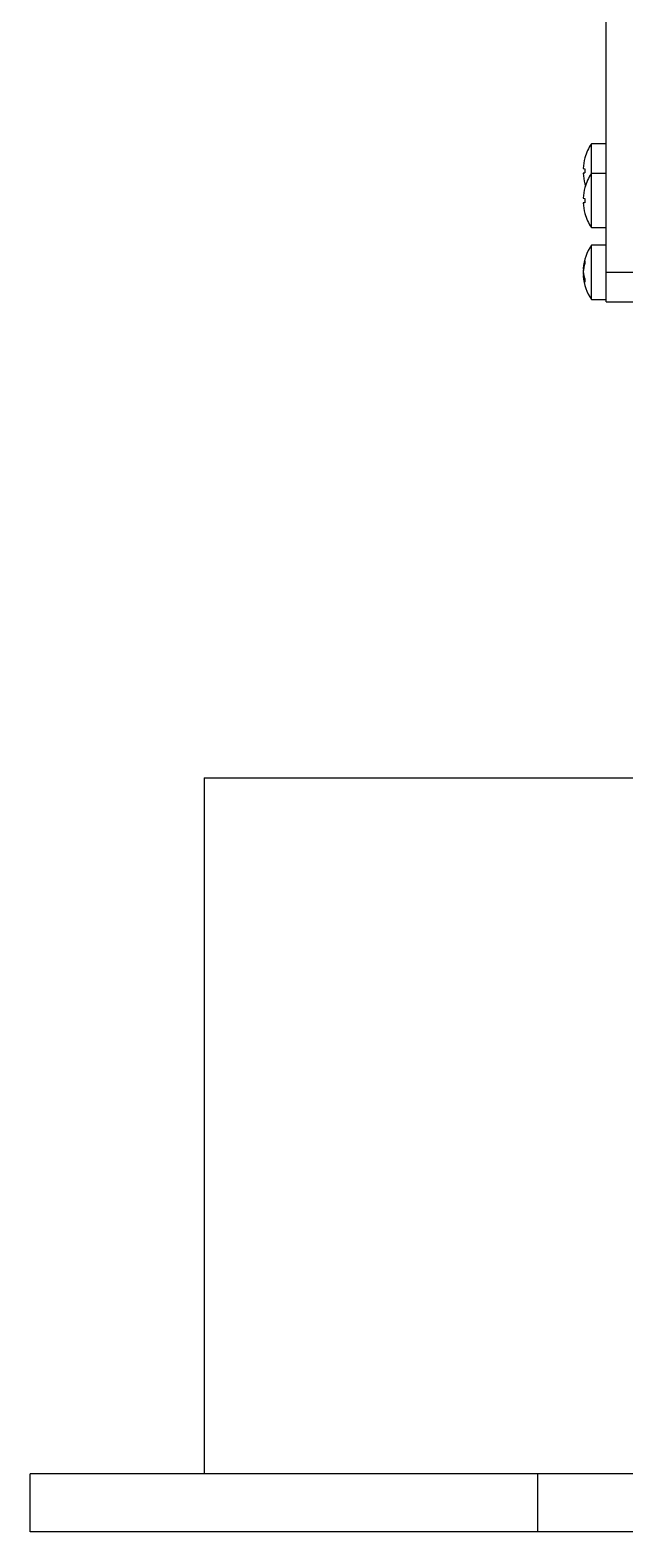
# Model space of a CAD drawing. Header units: millimetres. Extents: x 1258 to 2922, y -135 to 1239.
# Drawn here: x 1912.1 to 1942.9, y 694.9 to 772.6 of the extents above; entities that cross this region are included whole.
import ezdxf

# ---------------------------------------------------------------- set-up
doc = ezdxf.new("R2010")
doc.units = ezdxf.units.MM
doc.header["$LTSCALE"] = 6

msp = doc.modelspace()

# ---------------------------------------------------------------- linework, layer by layer
at = {"color": 7, "linetype": 'Continuous', "lineweight": 25}
for p, q in [((1941.946, 760.057), (1941.946, 773.16)), ((1940.838, 765.98), (1940.84, 765.979)), ((1941.946, 766.707), (1941.175, 766.707)), ((1941.175, 765.17), (1941.175, 766.707)), ((1940.752, 765.431), (1940.84, 765.419)), ((1940.84, 765.195), (1940.752, 765.183)), ((1941.946, 765.17), (1941.175, 765.17)), ((1941.175, 763.77), (1941.175, 765.17)), ((1940.84, 764.636), (1940.838, 764.634)), ((1940.838, 764.634), (1940.867, 764.538)), ((1940.838, 764.443), (1940.84, 764.441)), ((1940.752, 763.894), (1940.84, 763.882)), ((1940.84, 763.658), (1940.752, 763.645)), ((1941.175, 762.37), (1941.175, 763.77)), ((1940.84, 763.098), (1940.838, 763.097)), ((1941.175, 762.37), (1941.946, 762.37)), ((1941.946, 761.457), (1941.175, 761.457)), ((1941.175, 758.657), (1941.175, 761.457)), ((1940.769, 760.228), (1940.752, 760.232)), ((1940.767, 760.228), (1940.752, 760.231)), ((1940.752, 760.036), (1940.756, 760.036)), ((1940.752, 760.03), (1940.753, 760.03)), ((1940.785, 759.889), (1940.752, 759.883)), ((1940.769, 759.887), (1940.752, 759.884)), ((1941.946, 758.532), (1941.946, 760.057)), ((1943.946, 760.057), (1941.946, 760.057)), ((1941.175, 758.657), (1941.946, 758.657)), ((1941.946, 758.532), (1943.946, 758.532)), ((1921.146, 733.907), (1921.146, 697.907)), ((1921.146, 733.907), (1948.136, 733.907)), ((1912.146, 694.907), (1912.146, 697.907)), ((1938.411, 697.907), (1912.146, 697.907)), ((1938.411, 694.907), (1938.411, 697.907)), ((1958.986, 697.907), (1938.411, 697.907)), ((1938.411, 694.907), (1912.146, 694.907)), ((1976.881, 694.907), (1938.411, 694.907))]:
    msp.add_line(p, q, dxfattribs=at)
for centre, radius, start, end in [((1943.261, 765.307), 2.512, 164.50503, 177.17152), ((1943.246, 765.307), 2.5, 145.9442, 164.38155), ((1943.261, 765.307), 2.512, 182.82848, 195.49497), ((1943.806, 765.307), 2.968, 177.83939, 182.16061), ((1943.246, 763.77), 2.5, 145.9442, 164.38155), ((1943.261, 763.77), 2.512, 164.50503, 177.17152), ((1943.261, 763.769), 2.512, 182.82848, 195.49497), ((1943.806, 763.77), 2.968, 177.83939, 182.16061), ((1943.246, 763.77), 2.5, 195.61845, 214.0558), ((1943.246, 760.057), 2.5, 145.9442, 175.39773), ((1942.264, 760.137), 1.515, 160.01592, 176.40454), ((1942.424, 759.969), 1.675, 160.94447, 176.2694), ((1941.971, 760.585), 1.132, 176.50122, 183.49878), ((1942.448, 759.981), 1.698, 171.62316, 176.50625), ((1941.854, 760.173), 1.106, 184.91617, 203.57774), ((1942.361, 760.137), 1.612, 183.5945, 188.9648), ((1942.448, 760.133), 1.698, 183.49375, 188.37684), ((1941.693, 759.96), 0.944, 184.67562, 205.41787), ((1943.246, 760.057), 2.5, 184.60227, 214.0558), ((1942.674, 759.643), 1.836, 177.25291, 182.74709)]:
    msp.add_arc(centre, radius, start, end, dxfattribs=at)

doc.saveas('drawing.dxf')
